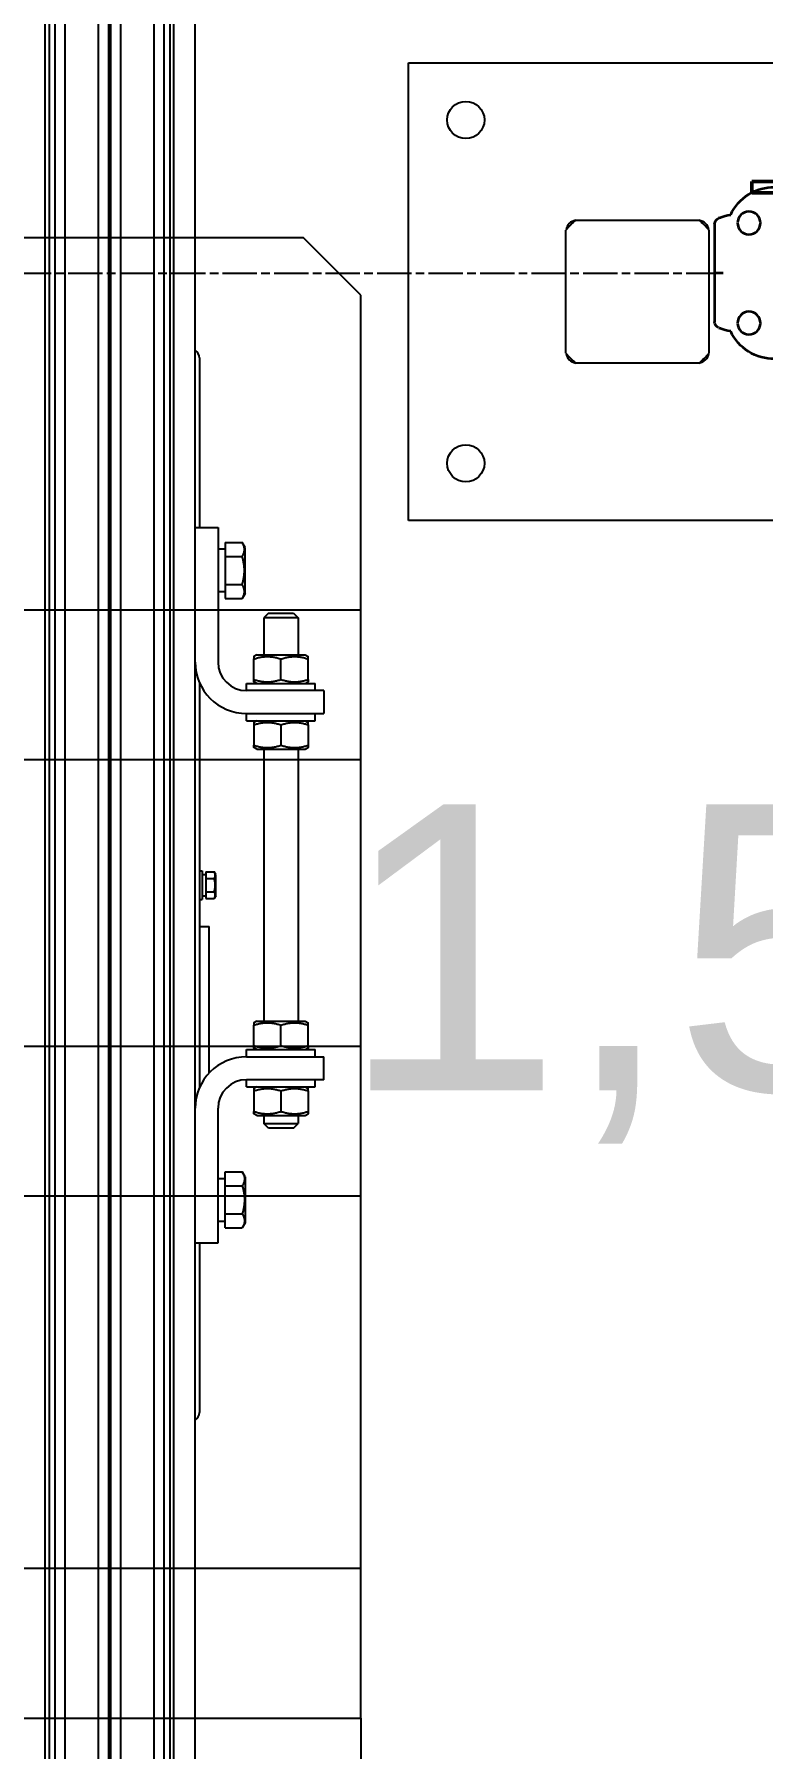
# Model space of a CAD drawing. Header units: millimetres. Extents: x -383313 to -161684, y -117025 to 99224.
# Drawn here: x -326344 to -326089, y 30089 to 30688 of the extents above; entities that cross this region are included whole.
import ezdxf

# ---------------------------------------------------------------- set-up
doc = ezdxf.new("R2010")
doc.units = ezdxf.units.MM
doc.header["$MEASUREMENT"] = 0
doc.linetypes.add('AM_ISO08W050', pattern=[18, 12, -1.5, 3, -1.5])
doc.linetypes.add('DASHED', pattern=[0.75, 0.5, -0.25])
for name, color, linetype, lineweight in [('AM_0', 7, 'Continuous', 50), ('AM_6', 2, 'Continuous', 35), ('AM_7', 4, 'AM_ISO08W050', 25)]:
    doc.layers.add(name, color=color, linetype=linetype, lineweight=lineweight)
doc.layers.add('PV-F89', color=7, linetype='Continuous')
doc.layers.add('Ограждения', color=20, linetype='Continuous')
doc.styles.add('PSTUDIO', font='arial.ttf')

# ---------------------------------------------------------------- blocks, each defined once
blk = doc.blocks.new('A$Cd2819ec4')
at = {"layer": 'AM_0'}
for p, q in [((-720, 32), (-792, 32)), ((-720, 28.12), (-720, 32)), ((-720, 28.12), (-720, 32)), ((-759.22, 28), (-720, 28)), ((-720, 28), (-720, 28.12))]:
    blk.add_line(p, q, dxfattribs=at)
at = {"layer": 'AM_6'}
for p, q in [((-708.68, 19.33), (-708.4, 19.19)), ((-707, 17.12), (-707, -17.05)), ((-710, 0), (-707, 0)), ((-708.41, -19.19), (-708.68, -19.33))]:
    blk.add_line(p, q, dxfattribs=at)
for centre in [(-719, 17.5), (-719, -17.5)]:
    blk.add_circle(centre, 4, dxfattribs=at)
for centre, radius, start, end in [((-727.67, 13.42), 16.58, 24.76981, 91.21303), ((-714.96, 3.57), 16.96, 68.29462, 82.05433), ((-709.55, 16.9), 2.56, 4.90713, 63.35068), ((-709.54, -16.91), 2.55, 296.51461, 356.85427), ((-727.67, -13.42), 16.58, 268.78697, 335.23019), ((-714.96, -3.57), 16.96, 277.94567, 291.70538)]:
    blk.add_arc(centre, radius, start, end, dxfattribs=at)
at = {"layer": 'AM_7'}
blk.add_line((707, 0), (-708.67, 0), dxfattribs=at)
blk = doc.blocks.new('паллета1')
at = {"color": 44}
for p, q in [((20, 600), (0, 580)), ((130, 600), (20, 600)), ((130, -600), (130, 600)), ((182.5, 600), (130, 600)), ((282.5, 600), (182.5, 600)), ((182.5, 600), (182.5, -600)), ((282.5, -600), (282.5, 600)), ((335, 600), (282.5, 600)), ((465, 600), (335, 600)), ((335, 600), (335, -600)), ((465, -600), (465, 600)), ((517.5, 600), (465, 600)), ((517.5, 600), (617.5, 600)), ((517.5, -600), (517.5, 600)), ((0, 580), (0, -580))]:
    blk.add_line(p, q, dxfattribs=at)
blk = doc.blocks.new('*U149')
at = {"layer": 'PV-F89'}
for p, q in [((1757.85, 941.37), (3037.85, 941.37)), ((3037.85, 939.92), (1757.85, 939.92)), ((3037.85, 937.91), (1757.85, 937.91)), ((3037.85, 934.41), (1757.85, 934.41)), ((3037.85, 922.73), (1757.85, 922.73)), ((3037.85, 919.23), (1757.85, 919.23)), ((3037.85, 918.45), (1757.85, 918.45)), ((3037.85, 914.95), (1757.85, 914.95)), ((3037.85, 903.27), (1757.85, 903.27)), ((3037.85, 899.77), (1757.85, 899.77)), ((3037.85, 897.76), (1757.85, 897.76)), ((1757.85, 896.37), (3037.85, 896.37)), ((1757.85, 888.87), (3037.85, 888.87)), ((2272.85, 887.37), (2213.55, 887.37)), ((2272.85, 888.87), (2272.85, 880.87)), ((2468.66, 887.37), (2327.04, 887.37)), ((2383.35, 887.37), (2383.35, 884.02)), ((2392.85, 887.37), (2392.85, 886.37)), ((2402.85, 887.37), (2402.85, 886.37)), ((2522.85, 888.87), (2522.85, 880.87)), ((2582.15, 887.37), (2522.85, 887.37)), ((2332.14, 884.02), (2347.85, 884.02)), ((2347.85, 884.02), (2383.35, 884.02)), ((2402.85, 886.37), (2392.85, 886.37)), ((2395.54, 885.17), (2393.23, 885.17)), ((2393.23, 885.17), (2393.23, 882.2)), ((2394.15, 881.67), (2393.23, 882.2)), ((2394.15, 886.37), (2394.15, 885.17)), ((2394.15, 881.67), (2401.55, 881.67)), ((2400.16, 885.17), (2395.54, 885.17)), ((2395.54, 885.17), (2395.54, 882.2)), ((2402.47, 885.17), (2400.16, 885.17)), ((2400.16, 885.17), (2400.16, 882.2)), ((2401.55, 886.37), (2401.55, 885.17)), ((2401.55, 881.67), (2402.47, 882.2)), ((2402.47, 885.17), (2402.47, 882.2)), ((2272.85, 880.87), (2319.85, 880.87)), ((2278.03, 878.37), (2282.94, 878.37)), ((2278.03, 878.37), (2278.03, 872.41)), ((2280.35, 880.87), (2280.35, 878.37)), ((2282.94, 878.37), (2292.76, 878.37)), ((2282.94, 878.37), (2282.94, 872.41)), ((2292.76, 878.37), (2297.66, 878.37)), ((2292.76, 878.37), (2292.76, 872.41)), ((2295.35, 880.87), (2295.35, 878.37)), ((2297.66, 878.37), (2297.66, 872.41)), ((2522.85, 880.87), (2475.85, 880.87)), ((2502.94, 878.37), (2498.03, 878.37)), ((2498.03, 878.37), (2498.03, 872.41)), ((2500.35, 878.37), (2500.35, 880.87)), ((2512.76, 878.37), (2502.94, 878.37)), ((2502.94, 878.37), (2502.94, 872.41)), ((2517.66, 878.37), (2512.76, 878.37)), ((2512.76, 878.37), (2512.76, 872.41)), ((2515.35, 878.37), (2515.35, 880.87)), ((2517.66, 878.37), (2517.66, 872.41)), ((2279.85, 871.37), (2278.03, 872.41)), ((2295.85, 871.37), (2279.85, 871.37)), ((2295.85, 871.37), (2297.66, 872.41)), ((2327.35, 870.87), (2327.35, 846.87)), ((2327.35, 870.87), (2329.85, 870.87)), ((2329.85, 843.87), (2329.85, 870.87)), ((2337.85, 870.87), (2337.85, 843.87)), ((2337.85, 870.87), (2340.35, 870.87)), ((2340.35, 870.87), (2340.35, 846.87)), ((2455.35, 870.87), (2455.35, 846.87)), ((2455.35, 870.87), (2457.85, 870.87)), ((2457.85, 870.87), (2457.85, 843.87)), ((2465.85, 870.87), (2468.35, 870.87)), ((2465.85, 843.87), (2465.85, 870.87)), ((2468.35, 870.87), (2468.35, 846.87)), ((2499.85, 871.37), (2498.03, 872.41)), ((2499.85, 871.37), (2515.85, 871.37)), ((2515.85, 871.37), (2517.66, 872.41)), ((2312.95, 863.27), (2314.55, 864.87)), ((2312.95, 854.47), (2312.95, 863.27)), ((2314.55, 864.87), (2314.55, 852.87)), ((2317.35, 864.87), (2314.55, 864.87)), ((2317.35, 867.37), (2317.93, 868.37)), ((2317.35, 867.37), (2317.35, 858.87)), ((2325.92, 868.37), (2318.78, 868.37)), ((2327.35, 867.37), (2326.77, 868.37)), ((2340.35, 867.37), (2340.93, 868.37)), ((2341.78, 868.37), (2348.92, 868.37)), ((2350.35, 867.37), (2349.77, 868.37)), ((2350.35, 867.37), (2350.35, 858.87)), ((2445.35, 864.87), (2350.35, 864.87)), ((2445.35, 867.37), (2445.93, 868.37)), ((2445.35, 867.37), (2445.35, 858.87)), ((2453.92, 868.37), (2446.78, 868.37)), ((2455.35, 867.37), (2454.77, 868.37)), ((2468.35, 867.37), (2468.93, 868.37)), ((2469.78, 868.37), (2476.92, 868.37)), ((2478.35, 867.37), (2477.77, 868.37)), ((2478.35, 867.37), (2478.35, 858.87)), ((2491.35, 864.87), (2478.35, 864.87)), ((2491.35, 852.87), (2491.35, 864.87)), ((2492.95, 863.27), (2491.35, 864.87)), ((2492.95, 863.27), (2492.95, 854.47)), ((2317.35, 858.87), (2317.35, 850.37)), ((2325.92, 858.87), (2318.78, 858.87)), ((2341.78, 858.87), (2348.92, 858.87)), ((2350.35, 858.87), (2350.35, 850.37)), ((2445.35, 858.87), (2445.35, 850.37)), ((2453.92, 858.87), (2446.78, 858.87)), ((2469.78, 858.87), (2476.92, 858.87)), ((2478.35, 858.87), (2478.35, 850.37)), ((2312.95, 854.47), (2314.55, 852.87)), ((2317.35, 852.87), (2314.55, 852.87)), ((2445.35, 852.87), (2350.35, 852.87)), ((2491.35, 852.87), (2478.35, 852.87)), ((2492.95, 854.47), (2491.35, 852.87)), ((2317.35, 850.37), (2317.93, 849.37)), ((2325.92, 849.37), (2318.78, 849.37)), ((2327.35, 850.37), (2326.77, 849.37)), ((2327.35, 846.87), (2329.85, 846.87)), ((2337.85, 846.87), (2340.35, 846.87)), ((2340.35, 850.37), (2340.93, 849.37)), ((2341.78, 849.37), (2348.92, 849.37)), ((2350.35, 850.37), (2349.77, 849.37)), ((2445.35, 850.37), (2445.93, 849.37)), ((2453.92, 849.37), (2446.78, 849.37)), ((2455.35, 850.37), (2454.77, 849.37)), ((2455.35, 846.87), (2457.85, 846.87)), ((2465.85, 846.87), (2468.35, 846.87)), ((2468.35, 850.37), (2468.93, 849.37)), ((2469.78, 849.37), (2476.92, 849.37)), ((2478.35, 850.37), (2477.77, 849.37)), ((2329.85, 843.87), (2337.85, 843.87)), ((2465.85, 843.87), (2457.85, 843.87))]:
    blk.add_line(p, q, dxfattribs=at)
for centre, radius, start, end in [((2213.55, 890.57), 3.2, 212.08995, 270), ((2319.85, 870.87), 18, 0, 90), ((2475.85, 870.87), 18, 90, 180), ((2582.15, 890.57), 3.2, 270, 327.91005), ((2319.85, 870.87), 10, 0, 90), ((2475.85, 870.87), 10, 90, 180)]:
    blk.add_arc(centre, radius, start, end, dxfattribs=at)
for points, weights in [([(2393.23, 882.2), (2394.39, 881.53), (2395.54, 882.2)], [1.10447333225, 1.27533595138, 1.10447333224]), ([(2395.54, 882.2), (2397.85, 881.53), (2400.16, 882.2)], [1.10447333225, 1.27533595138, 1.10447333224]), ([(2400.16, 882.2), (2401.31, 881.53), (2402.47, 882.2)], [1.10447333225, 1.27533595138, 1.10447333224]), ([(2282.94, 872.41), (2280.49, 871), (2278.03, 872.41)], [1.22364575665, 1.41294441399, 1.22364575665]), ([(2292.76, 872.41), (2287.85, 871), (2282.94, 872.41)], [1.22364575665, 1.41294441399, 1.22364575665]), ([(2297.66, 872.41), (2295.21, 871), (2292.76, 872.41)], [1.22364575665, 1.41294441399, 1.22364575665]), ([(2498.03, 872.41), (2500.49, 871), (2502.94, 872.41)], [1.22364575665, 1.41294441399, 1.22364575665]), ([(2502.94, 872.41), (2507.85, 871), (2512.76, 872.41)], [1.22364575665, 1.41294441399, 1.22364575665]), ([(2512.76, 872.41), (2515.21, 871), (2517.66, 872.41)], [1.22364575665, 1.41294441399, 1.22364575665]), ([(2317.93, 868.37), (2317.93, 868.37), (2318.78, 868.37)], [1.39595654066, 1.39595654066, 1.29573137036]), ([(2318.78, 868.37), (2317.19, 863.62), (2318.78, 858.87)], [1.29573137036, 1.49618171095, 1.29573137036]), ([(2326.77, 868.37), (2326.77, 868.37), (2325.92, 868.37)], [1.39595654066, 1.39595654066, 1.29573137036]), ([(2325.92, 868.37), (2327.51, 863.62), (2325.92, 858.87)], [1.29573137036, 1.49618171095, 1.29573137036]), ([(2340.93, 868.37), (2340.93, 868.37), (2341.78, 868.37)], [1.39595654066, 1.39595654066, 1.29573137036]), ([(2341.78, 868.37), (2340.19, 863.62), (2341.78, 858.87)], [1.29573137036, 1.49618171095, 1.29573137036]), ([(2349.77, 868.37), (2349.77, 868.37), (2348.92, 868.37)], [1.39595654066, 1.39595654066, 1.29573137036]), ([(2348.92, 868.37), (2350.51, 863.62), (2348.92, 858.87)], [1.29573137036, 1.49618171095, 1.29573137036]), ([(2445.93, 868.37), (2445.93, 868.37), (2446.78, 868.37)], [1.39595654066, 1.39595654066, 1.29573137036]), ([(2446.78, 868.37), (2445.19, 863.62), (2446.78, 858.87)], [1.29573137036, 1.49618171095, 1.29573137036]), ([(2454.77, 868.37), (2454.77, 868.37), (2453.92, 868.37)], [1.39595654066, 1.39595654066, 1.29573137036]), ([(2453.92, 868.37), (2455.51, 863.62), (2453.92, 858.87)], [1.29573137036, 1.49618171095, 1.29573137036]), ([(2468.93, 868.37), (2468.93, 868.37), (2469.78, 868.37)], [1.39595654066, 1.39595654066, 1.29573137036]), ([(2469.78, 868.37), (2468.19, 863.62), (2469.78, 858.87)], [1.29573137036, 1.49618171095, 1.29573137036]), ([(2477.77, 868.37), (2477.77, 868.37), (2476.92, 868.37)], [1.39595654066, 1.39595654066, 1.29573137036]), ([(2476.92, 868.37), (2478.51, 863.62), (2476.92, 858.87)], [1.29573137036, 1.49618171095, 1.29573137036]), ([(2318.78, 858.87), (2317.19, 854.12), (2318.78, 849.37)], [1.29573137036, 1.49618171095, 1.29573137036]), ([(2325.92, 858.87), (2327.51, 854.12), (2325.92, 849.37)], [1.29573137036, 1.49618171095, 1.29573137036]), ([(2341.78, 858.87), (2340.19, 854.12), (2341.78, 849.37)], [1.29573137036, 1.49618171095, 1.29573137036]), ([(2348.92, 858.87), (2350.51, 854.12), (2348.92, 849.37)], [1.29573137036, 1.49618171095, 1.29573137036]), ([(2446.78, 858.87), (2445.19, 854.12), (2446.78, 849.37)], [1.29573137036, 1.49618171095, 1.29573137036]), ([(2453.92, 858.87), (2455.51, 854.12), (2453.92, 849.37)], [1.29573137036, 1.49618171095, 1.29573137036]), ([(2469.78, 858.87), (2468.19, 854.12), (2469.78, 849.37)], [1.29573137036, 1.49618171095, 1.29573137036]), ([(2476.92, 858.87), (2478.51, 854.12), (2476.92, 849.37)], [1.29573137036, 1.49618171095, 1.29573137036]), ([(2318.78, 849.37), (2317.93, 849.37), (2317.93, 849.37)], [1.29573137036, 1.39595654066, 1.39595654066]), ([(2325.92, 849.37), (2326.77, 849.37), (2326.77, 849.37)], [1.29573137036, 1.39595654066, 1.39595654066]), ([(2341.78, 849.37), (2340.93, 849.37), (2340.93, 849.37)], [1.29573137036, 1.39595654066, 1.39595654066]), ([(2348.92, 849.37), (2349.77, 849.37), (2349.77, 849.37)], [1.29573137036, 1.39595654066, 1.39595654066]), ([(2446.78, 849.37), (2445.93, 849.37), (2445.93, 849.37)], [1.29573137036, 1.39595654066, 1.39595654066]), ([(2453.92, 849.37), (2454.77, 849.37), (2454.77, 849.37)], [1.29573137036, 1.39595654065, 1.39595654066]), ([(2469.78, 849.37), (2468.93, 849.37), (2468.93, 849.37)], [1.29573137036, 1.39595654066, 1.39595654066]), ([(2476.92, 849.37), (2477.77, 849.37), (2477.77, 849.37)], [1.29573137036, 1.39595654066, 1.39595654066])]:
    blk.add_rational_spline(points, weights, degree=2, dxfattribs=at)
blk = doc.blocks.new('A$C9339d81e')
at = {"layer": 'Ограждения'}
for p, q in [((-105, 80), (55, 80)), ((-105, 12.5), (-105, 80)), ((55, 80), (55, -80)), ((55, 80), (55, -80)), ((-46.54, 25), (-3.46, 25)), ((-50, -21.54), (-50, 21.54)), ((0, 21.54), (0, -21.54)), ((-105, -80), (-105, 12.5)), ((-3.46, -25), (-46.54, -25)), ((55, -80), (-105, -80))]:
    blk.add_line(p, q, dxfattribs=at)
for centre in [(-85, 60), (35, 60), (-85, -60), (35, -60)]:
    blk.add_circle(centre, 6.5, dxfattribs=at)
for centre, radius, start, end in [((-25, 0), 33, 130.74905, 139.25095), ((-46, 21), 4, 98.50541, 171.49459), ((-25, 0), 33, 40.74905, 49.25095), ((-4, 21), 4, 8.50541, 81.49459), ((-25, 0), 33, 220.74905, 229.25095), ((-46, -21), 4, 188.50541, 261.49459), ((-25, 0), 33, 310.74905, 319.25095), ((-4, -21), 4, 278.50541, 351.49459)]:
    blk.add_arc(centre, radius, start, end, dxfattribs=at)

msp = doc.modelspace()

# ---------------------------------------------------------------- block references
at = {"linetype": 'DASHED', "xscale": -1}
msp.add_blockref('A$Cd2819ec4', (-326812.85204, 30604.81143), dxfattribs=at)
at = {"ltscale": 100}
msp.add_blockref('A$C9339d81e', (-326107.85204, 30598.31143), dxfattribs=at)
at = {"color": 2, "rotation": 270}
msp.add_blockref('паллета1', (-326829.53394, 30617.09326), dxfattribs=at)
at = {"layer": 'PV-F89', "rotation": 90}
msp.add_blockref('*U149', (-325398.5861, 27992.96698), dxfattribs=at)

# ---------------------------------------------------------------- texts
at = {"ltscale": 100, "style": 'PSTUDIO'}
msp.add_text('1,5кВт', height=100, dxfattribs=at).set_placement((-326236.84103, 30319.06741))

doc.saveas('drawing.dxf')
